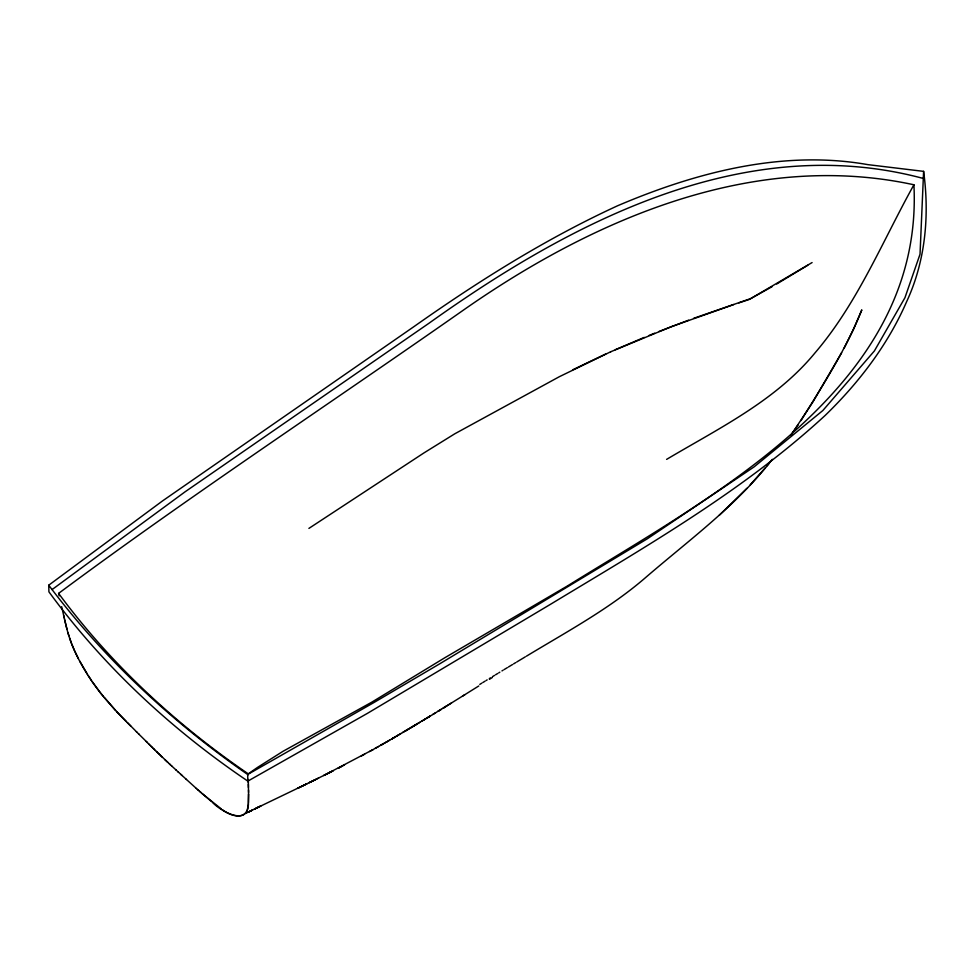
<?xml version="1.0" encoding="UTF-8"?>
<svg xmlns="http://www.w3.org/2000/svg" width="975" height="975" viewBox="0 0 975 975"><rect width="100%" height="100%" fill="white"/><g stroke="black" fill="none" stroke-linecap="round" stroke-linejoin="round"><path stroke-width="1.46" d="M923.605 171.368L920.034 254.195L904.946 297.716L874.392 350.939L822.863 410.512L754.065 466.903L647.485 538.688L439.445 663.975L374.144 702.414L247.674 774.479L247.833 781.121L367.429 713.359L550.071 604.561C645.182 546.975 743.072 491.083 825.228 415.374C858.853 382.761 887.945 344.76 906.665 301.604C925.519 261.056 929.614 215.292 923.605 171.368L867.884 164.641C782.681 149.553 695.675 172.429 617.516 205.798C545.732 238.802 478.457 281.117 413.924 326.637L162.447 500.979L48.75 585.195L48.921 591.837C103.277 666.193 171.624 729.629 247.833 781.121M247.114 810.713L248.296 804.899L248.576 794.064M248.467 802.681L248.54 792.248M248.406 803.522C248.272 827.348 220.058 810.761 212.184 802.096M246.882 811.249C241.52 820.036 228.577 814.686 222.337 809.628M59.17 595.847L58.597 593.385C191.856 494.41 330.622 403.187 466.55 307.917C595.847 218.156 754.284 150.223 913.916 184.775C882.338 241.532 857.573 303.225 814.893 353.023C775.539 400.847 718.782 428.354 666.608 459.383M844.131 348.16L853.491 329.355L861.815 309.879C846.19 349.111 823.119 384.784 801.023 420.578M841.632 352.767L812.943 401.895L791.883 433.79M798.318 424.576L790.701 435.423M770.872 461.187L772.395 459.335M770.25 461.931C734.736 506.988 688.167 540.759 645.121 577.968C609.058 609.046 566.853 631.703 526.342 656.236M767.02 465.818L769.336 463.052M765.46 467.659L750.238 484.782M746.923 488.304L719.184 515.361M52.077 589.582L185.14 491.766L428.951 323.261C570.607 222.056 744.803 130.333 923.788 178.583M248.247 774.796L248.247 773.845L257.558 767.386L283.091 751.262L371.792 702.171L444.844 657.735L567.413 585.963C714.675 494.471 924.105 385.966 913.916 184.775M308.904 528.401L423.906 452.948L454.752 433.814L559.321 376.716L610.837 351.707M462.577 696.089L478.774 685.973M464.917 694.627L443.54 707.899M489.426 679.319L492.192 677.588M812.09 262.567L750.811 298.557L693.591 318.35M807.775 265.249L776.697 284.005M451.462 702.999L443.113 708.155M432.79 714.492L445.904 706.436M438.384 711.068L441.175 709.349M437.958 711.336L440.749 709.617M479.785 684.401L481.894 683.109M482.942 682.463L485.05 681.184M486.111 680.538L487.171 679.892M424.381 719.611L435.593 712.786M489.279 678.6L490.327 677.966M492.448 676.674L494.557 675.395M430.414 715.943L391.67 739.001L397.837 735.418M427.196 717.905L429.999 716.198M495.617 674.749L497.725 673.469M498.786 672.823L499.846 672.189M501.954 670.898L503.015 670.264M504.075 669.618L507.256 667.704M421.712 721.22L424.808 719.355M508.316 667.071L512.545 664.511M513.606 663.878L515.726 662.598M405.539 730.884L419.737 722.414M516.787 661.964L525.281 656.87M410.804 727.764L416.91 724.12M408.817 728.947L402.687 732.566M397.41 735.674L400.701 733.748M389.671 740.159L386.356 742.072L394.546 737.344M772.139 286.65L748.934 299.569L738.843 302.896M383.467 743.718L380.579 745.351L386.795 741.817L372.474 749.909M375.217 748.373L378.556 746.497M369.574 751.518L372.913 749.665L323.688 775.539M361.286 756.052L364.638 754.223M341.128 766.703L338.154 768.227L344.541 764.936M329.672 772.541L333.109 770.798L324.139 775.308M330.123 772.31L309.562 782.511M573.068 369.635L605.768 353.986M246.163 813.174L252.22 810.176L249.186 811.675M257.851 807.434L254.341 809.14L260.886 805.947L248.735 811.895M315.132 779.781L318.593 778.062M306.552 783.973L297.619 788.3L315.583 779.549L309.099 782.718M303.53 785.448L307.003 783.754M257.388 807.653L303.981 785.216M610.521 351.841L671.409 326.637L733.785 304.529M615.298 349.72L644.256 337.399M649.131 335.412L654.676 333.194M658.929 331.5L688.606 320.178M221.203 808.836L202.13 793.638M248.247 773.845C175.89 724.413 110.675 664.024 58.597 593.385M247.674 774.479C172.075 722.073 104.045 658.856 48.75 585.195M211.063 801.194L196.292 788.409M199.899 791.663L201.021 792.651M197.681 789.665L198.79 790.664M186.176 779.232L196.56 788.653M180.802 774.333L186.469 779.488M177.998 771.773L182.106 775.527M175.975 769.921L178.522 772.261M176.243 770.165L171.661 765.96M171.868 766.143L164.775 759.537M169.37 763.839L170.515 764.9M167.81 762.377L158.998 753.98M162.472 757.343L160.156 755.113M159.413 754.394L155.305 750.384M156.67 751.725L157.828 752.858M151.137 746.289L155.512 750.592M153.185 748.312L154.355 749.446M149.065 744.254L152.027 747.167M149.699 744.876L138.535 733.809M146.201 741.414L147.359 742.572M136.817 732.103L117.171 712.213L104.215 697.515M130.918 726.241L127.359 722.694M136.415 731.701L139.169 734.443M126.177 721.512L116.768 711.787M115.611 710.531L100.474 692.981L92.296 681.866M103.094 696.162C86.336 675.212 71.931 651.434 65.922 625.024M91.455 680.587L88.152 675.443M87.348 674.139L79.779 661.148M78.402 658.576L75.209 652.202M74.612 650.947L72.004 644.841M71.553 643.658L69.542 637.918M68.835 635.7L67.884 632.434M67.007 629.228L66.19 626.072M64.935 620.904L65.959 625.17M65.654 623.927L64.691 619.881M64.448 618.869L64.777 620.234M64.484 619.015L63.655 615.371M61.681 606.682L62.278 609.29M63.923 616.578L64.204 617.797M62.144 608.717L63.753 615.822M248.503 790.298L248.43 787.373M248.418 786.752L248.369 784.314M248.43 787.568L248.32 781.548M248.515 790.822L248.527 791.639M248.491 790.018L248.552 792.456M248.332 782.693L248.284 779.61M248.308 781.072L248.284 779.464"/></g></svg>
